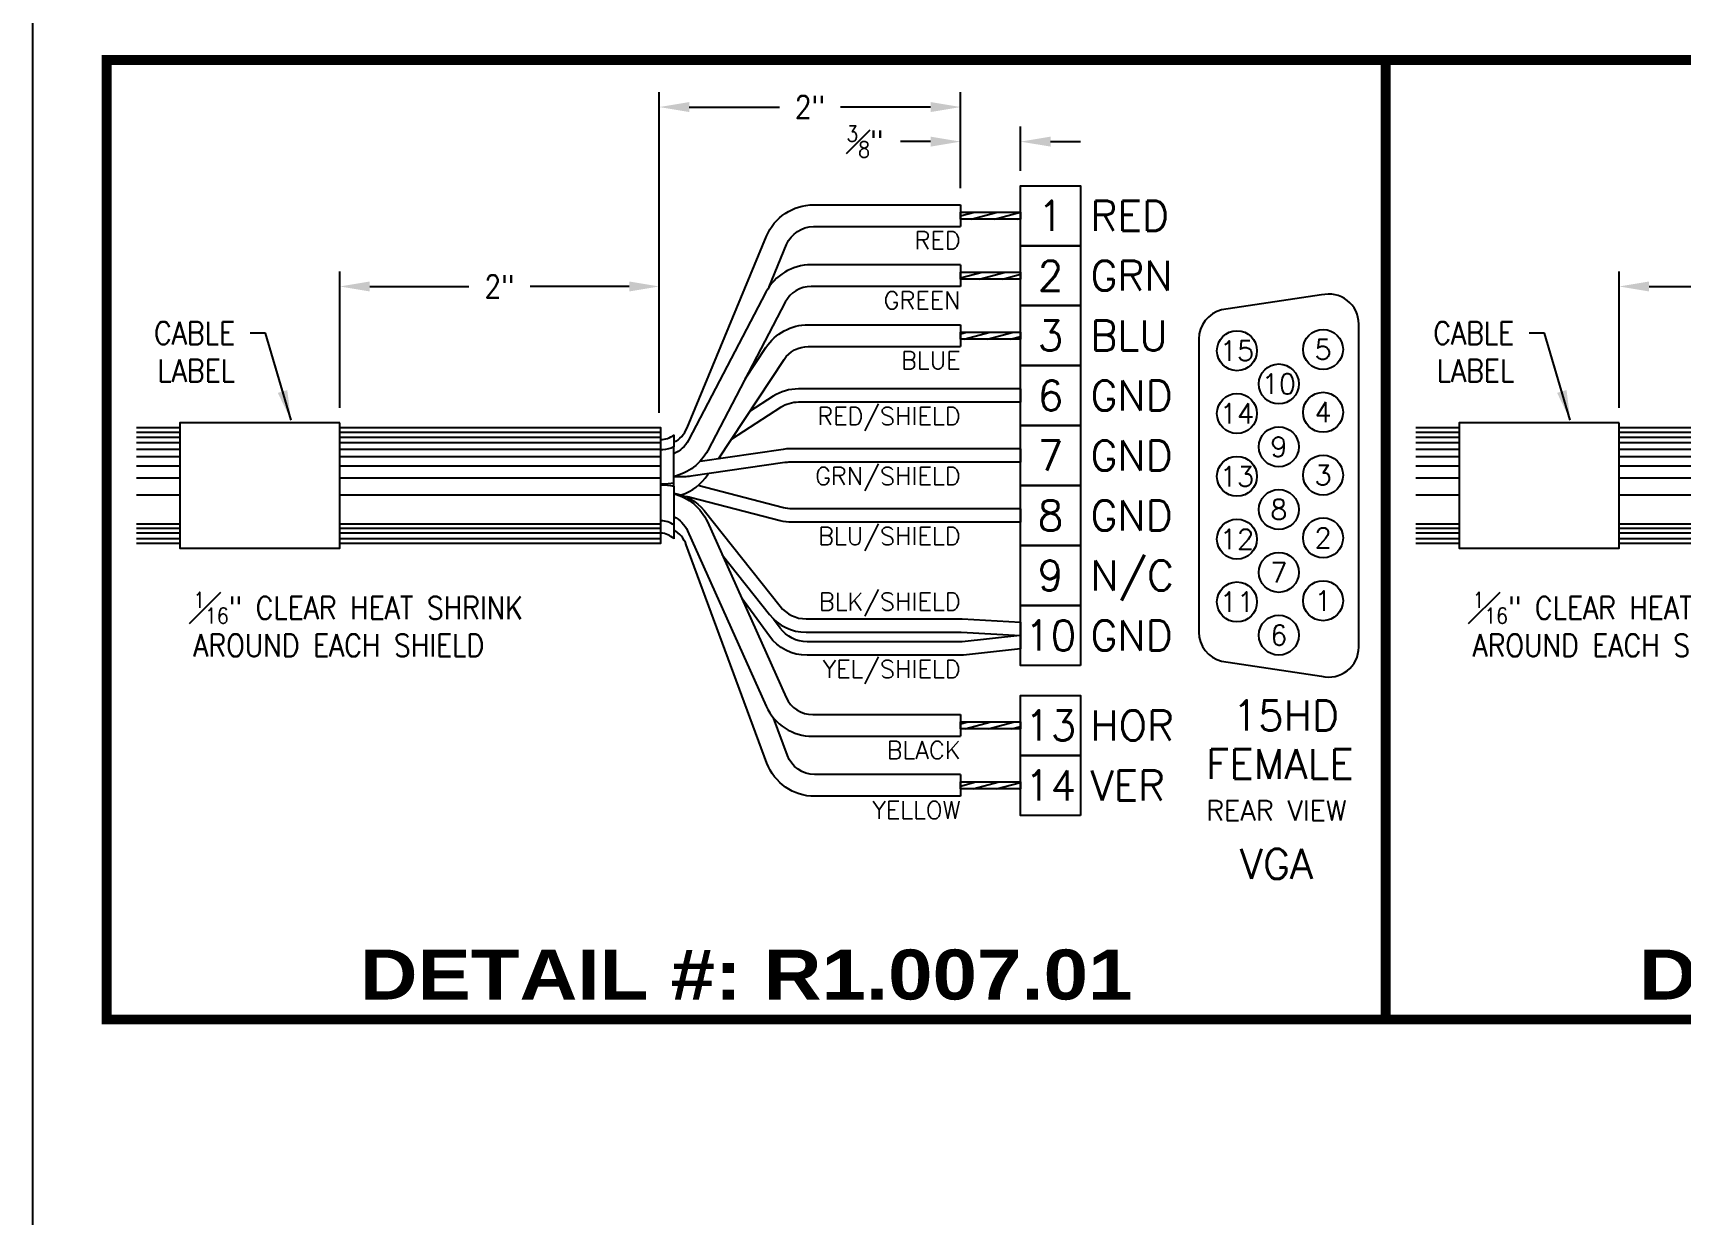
# Model space of a CAD drawing. Header units: inches. Extents: x 0 to 36.7, y 0 to 29.3.
# Drawn here: x 0 to 5.15, y 15.54 to 19.23 of the extents above; entities that cross this region are included whole.
import ezdxf
from ezdxf.enums import TextEntityAlignment as Align

# ---------------------------------------------------------------- set-up
doc = ezdxf.new("R2010")
doc.units = ezdxf.units.IN
doc.header["$MEASUREMENT"] = 0
for name, color, linetype in [('BLACK', 7, 'Continuous'), ('BLACK-SHIELD', 7, 'Continuous'), ('BLUE', 172, 'Continuous'), ('BLUE-SHIELD', 7, 'Continuous'), ('CABLE', 7, 'Continuous'), ('CONDUCTOR', 7, 'Continuous'), ('CONN', 7, 'Continuous'), ('CONN-TXT', 7, 'Continuous'), ('GREEN', 94, 'Continuous'), ('GREEN-SHIELD', 7, 'Continuous'), ('RED', 12, 'Continuous'), ('RED-SHIELD', 7, 'Continuous'), ('YELLOW', 54, 'Continuous'), ('YELLOW-SHIELD', 7, 'Continuous')]:
    doc.layers.add(name, color=color, linetype=linetype)
doc.styles.add('Arial Black', font='')
doc.styles.add('ROMANS', font='romans', dxfattribs={"width": 0.875})
doc.styles.get('Arial Black').set_extended_font_data('Arial Black')
doc.dimstyles.new('CONN2', dxfattribs={"dimscale": 0.75, "dimtxt": 0.09375, "dimasz": 0.125, "dimexe": 0.0625, "dimexo": 0.0625, "dimgap": 0.0625, "dimtad": 0, "dimdec": 3, "dimzin": 4, "dimdsep": 46, "dimtxsty": 'ROMANS', "dimcen": 0.0625, "dimadec": 0, "dimazin": 0, "dimtfac": 1, "dimtdec": 3, "dimtofl": 0, "dimtmove": 0, "dimatfit": 3, "dimfxl": 1, "dimtolj": 1, "dimtzin": 0, "dimarcsym": 0})
pattern_1 = [(15, (153.009971, -1.09375), (0.004852857, -0.0181111092), [])]
pattern_2 = [(180, (4, 0), (0, 0.3), []), (180, (4, 0.0903), (0, 0.3), []), (180, (4, 0.14314), (0, 0.3), []), (180, (4, 0.18062), (0, 0.3), []), (180, (4, 0.2097), (0, 0.3), []), (180, (4, 0.23345), (0, 0.3), []), (180, (4, 0.25353), (0, 0.3), []), (180, (4, 0.27093), (0, 0.3), []), (180, (4, 0.28627), (0, 0.3), [])]
pattern_3 = [(15, (153.009971, -1), (0.004852857, -0.0181111092), [])]

# ---------------------------------------------------------------- blocks, each defined once
blk = doc.blocks.new('*D30')
at = {"layer": 'CONN-TXT', "color": 0, "lineweight": -2, "transparency": 16777216}
for p, q in [((0.7294, 1.9124), (0.7294, 2.3387)), ((1.7281, 1.8967), (1.7281, 2.3387)), ((0.8231, 2.2918), (1.1333, 2.2918)), ((1.6344, 2.2918), (1.3242, 2.2918))]:
    blk.add_line(p, q, dxfattribs=at)
at = {"layer": 'CONN-TXT', "color": 0, "transparency": 16777216}
for points in [[(0.8231, 2.3074), (0.8231, 2.2762), (0.7294, 2.2918)], [(1.6344, 2.3074), (1.6344, 2.2762), (1.7281, 2.2918)]]:
    blk.add_solid(points, dxfattribs=at)
at = {"layer": 'Defpoints', "color": 0, "transparency": 16777216}
for p in [(0.7294, 2.2918), (0.7294, 1.8655), (1.7281, 1.8499)]:
    blk.add_point(p, dxfattribs=at)
at = {"layer": 'CONN-TXT', "color": 0, "transparency": 16777216, "insert": (1.2288, 2.2918), "char_height": 0.07031, "attachment_point": 5, "style": 'ROMANS'}
blk.add_mtext('\\A1;2"', dxfattribs=at)
blk = doc.blocks.new('*D28')
at = {"layer": 'CONN-TXT', "color": 0, "lineweight": -2, "transparency": 16777216}
for p, q in [((1.7281, 1.8967), (1.7281, 2.8997)), ((2.6705, 2.599), (2.6705, 2.8997)), ((1.8219, 2.8528), (2.1039, 2.8528)), ((2.5767, 2.8528), (2.2947, 2.8528))]:
    blk.add_line(p, q, dxfattribs=at)
at = {"layer": 'CONN-TXT', "color": 0, "transparency": 16777216}
for points in [[(1.8219, 2.8684), (1.8219, 2.8372), (1.7281, 2.8528)], [(2.5767, 2.8684), (2.5767, 2.8372), (2.6705, 2.8528)]]:
    blk.add_solid(points, dxfattribs=at)
at = {"layer": 'Defpoints', "color": 0, "transparency": 16777216}
for p in [(1.7281, 2.8528), (2.6705, 2.5522), (1.7281, 1.8499)]:
    blk.add_point(p, dxfattribs=at)
at = {"layer": 'CONN-TXT', "color": 0, "transparency": 16777216, "insert": (2.1993, 2.8528), "char_height": 0.07031, "attachment_point": 5, "style": 'ROMANS'}
blk.add_mtext('\\A1;2"', dxfattribs=at)
blk = doc.blocks.new('*D29')
at = {"layer": 'CONN-TXT', "color": 0, "lineweight": -2, "transparency": 16777216}
for p, q in [((2.6705, 2.599), (2.6705, 2.7916)), ((2.858, 2.6537), (2.858, 2.7916)), ((2.5767, 2.7447), (2.483, 2.7447)), ((2.9517, 2.7447), (3.0455, 2.7447))]:
    blk.add_line(p, q, dxfattribs=at)
at = {"layer": 'CONN-TXT', "color": 0, "transparency": 16777216}
for points in [[(2.5767, 2.7603), (2.5767, 2.7291), (2.6705, 2.7447)], [(2.9517, 2.7603), (2.9517, 2.7291), (2.858, 2.7447)]]:
    blk.add_solid(points, dxfattribs=at)
at = {"layer": 'Defpoints', "color": 0, "transparency": 16777216}
for p in [(2.6705, 2.7447), (2.858, 2.6069), (2.6705, 2.5522)]:
    blk.add_point(p, dxfattribs=at)
at = {"layer": 'CONN-TXT', "color": 0, "transparency": 16777216, "insert": (2.3715, 2.7447), "char_height": 0.070312, "attachment_point": 5, "style": 'ROMANS'}
blk.add_mtext('\\A1;\\A1;{\\H0.7x;\\S3#8;}"', dxfattribs=at)
blk = doc.blocks.new('*D33')
at = {"layer": 'CONN-TXT', "color": 0, "lineweight": -2, "transparency": 16777216}
for p, q in [((0.7294, 1.9124), (0.7294, 2.3387)), ((1.7281, 1.8967), (1.7281, 2.3387)), ((0.8231, 2.2918), (1.1333, 2.2918)), ((1.6344, 2.2918), (1.3242, 2.2918))]:
    blk.add_line(p, q, dxfattribs=at)
at = {"layer": 'CONN-TXT', "color": 0, "transparency": 16777216}
for points in [[(0.8231, 2.3074), (0.8231, 2.2762), (0.7294, 2.2918)], [(1.6344, 2.3074), (1.6344, 2.2762), (1.7281, 2.2918)]]:
    blk.add_solid(points, dxfattribs=at)
at = {"layer": 'Defpoints', "color": 0, "transparency": 16777216}
for p in [(0.7294, 2.2918), (0.7294, 1.8655), (1.7281, 1.8499)]:
    blk.add_point(p, dxfattribs=at)
at = {"layer": 'CONN-TXT', "color": 0, "transparency": 16777216, "insert": (1.2288, 2.2918), "char_height": 0.07031, "attachment_point": 5, "style": 'ROMANS'}
blk.add_mtext('\\A1;2"', dxfattribs=at)
blk = doc.blocks.new('*D31')
at = {"layer": 'CONN-TXT', "color": 0, "lineweight": -2, "transparency": 16777216}
for p, q in [((1.7281, 1.8967), (1.7281, 2.8997)), ((2.6705, 2.599), (2.6705, 2.8997)), ((1.8219, 2.8528), (2.1039, 2.8528)), ((2.5767, 2.8528), (2.2947, 2.8528))]:
    blk.add_line(p, q, dxfattribs=at)
at = {"layer": 'CONN-TXT', "color": 0, "transparency": 16777216}
for points in [[(1.8219, 2.8684), (1.8219, 2.8372), (1.7281, 2.8528)], [(2.5767, 2.8684), (2.5767, 2.8372), (2.6705, 2.8528)]]:
    blk.add_solid(points, dxfattribs=at)
at = {"layer": 'Defpoints', "color": 0, "transparency": 16777216}
for p in [(1.7281, 2.8528), (2.6705, 2.5522), (1.7281, 1.8499)]:
    blk.add_point(p, dxfattribs=at)
at = {"layer": 'CONN-TXT', "color": 0, "transparency": 16777216, "insert": (2.1993, 2.8528), "char_height": 0.07031, "attachment_point": 5, "style": 'ROMANS'}
blk.add_mtext('\\A1;2"', dxfattribs=at)
blk = doc.blocks.new('*D32')
at = {"layer": 'CONN-TXT', "color": 0, "lineweight": -2, "transparency": 16777216}
for p, q in [((2.6705, 2.599), (2.6705, 2.7916)), ((2.858, 2.6537), (2.858, 2.7916)), ((2.5767, 2.7447), (2.483, 2.7447)), ((2.9517, 2.7447), (3.0455, 2.7447))]:
    blk.add_line(p, q, dxfattribs=at)
at = {"layer": 'CONN-TXT', "color": 0, "transparency": 16777216}
for points in [[(2.5767, 2.7603), (2.5767, 2.7291), (2.6705, 2.7447)], [(2.9517, 2.7603), (2.9517, 2.7291), (2.858, 2.7447)]]:
    blk.add_solid(points, dxfattribs=at)
at = {"layer": 'Defpoints', "color": 0, "transparency": 16777216}
for p in [(2.6705, 2.7447), (2.858, 2.6069), (2.6705, 2.5522)]:
    blk.add_point(p, dxfattribs=at)
at = {"layer": 'CONN-TXT', "color": 0, "transparency": 16777216, "insert": (2.3715, 2.7447), "char_height": 0.070312, "attachment_point": 5, "style": 'ROMANS'}
blk.add_mtext('\\A1;\\A1;{\\H0.7x;\\S3#8;}"', dxfattribs=at)
blk = doc.blocks.new('R1.007.01')
at = {"layer": 'CABLE'}
h = blk.add_hatch(dxfattribs=at)
h.set_pattern_fill('LOG', color=256, scale=0.3, style=0, pattern_type=2)
h.set_pattern_definition(pattern_2)
h.paths.add_polyline_path([(0.0938, 1.8499), (0.2294, 1.8499), (0.2294, 1.4889), (0.0938, 1.4889)])
h.paths.add_polyline_path([(1.733, 1.8499), (1.733, 1.4889), (0.7294, 1.4889), (0.7294, 1.8499)])
at = {"layer": 'CONDUCTOR'}
h = blk.add_hatch(dxfattribs=at)
h.set_pattern_fill('ANSI31', color=256, scale=0.15, angle=120, style=0)
h.set_pattern_definition(pattern_3)
h.paths.add_polyline_path([(2.6705, 2.5241), (2.858, 2.5241), (2.858, 2.5021), (2.6705, 2.5021)])
h = blk.add_hatch(dxfattribs=at)
h.set_pattern_fill('ANSI31', color=256, scale=0.15, angle=120, style=0)
h.set_pattern_definition(pattern_3)
h.paths.add_polyline_path([(2.6705, 2.3366), (2.858, 2.3366), (2.858, 2.3146), (2.6705, 2.3146)])
h = blk.add_hatch(dxfattribs=at)
h.set_pattern_fill('ANSI31', color=256, scale=0.15, angle=120, style=0)
h.set_pattern_definition(pattern_3)
h.paths.add_polyline_path([(2.6705, 2.1491), (2.858, 2.1491), (2.858, 2.1271), (2.6705, 2.1271)])
h = blk.add_hatch(dxfattribs=at)
h.set_pattern_fill('ANSI31', color=256, scale=0.15, angle=120, style=0)
h.set_pattern_definition(pattern_1)
h.paths.add_polyline_path([(2.6705, 0.9304), (2.858, 0.9304), (2.858, 0.9084), (2.6705, 0.9084)])
h = blk.add_hatch(dxfattribs=at)
h.set_pattern_fill('ANSI31', color=256, scale=0.15, angle=120, style=0)
h.set_pattern_definition(pattern_1)
h.paths.add_polyline_path([(2.6705, 0.7429), (2.858, 0.7429), (2.858, 0.7209), (2.6705, 0.7209)])
at = {"layer": 'BLACK'}
for points in [[(1.733, 1.6718), (1.7338, 1.6718, -0.055753), (1.7738, 1.6673), (1.7738, 1.5462, 0.156957), (1.7338, 1.5591), (1.733, 1.5591)], [(1.7738, 1.6443, -0.227334), (1.8788, 1.5556), (2.125, 1.0071, 0.295376), (2.2081, 0.9534), (2.6705, 0.9534)], [(1.7738, 1.5722, -0.175001), (1.8168, 1.5277), (2.063, 0.9792, 0.295376), (2.2081, 0.8854), (2.6705, 0.8854)]]:
    blk.add_lwpolyline(points, format="xyb", dxfattribs=at)
blk.add_lwpolyline([(2.6705, 0.9534), (2.6705, 0.8854)], dxfattribs=at)
blk.add_lwpolyline([(2.6705, 0.9534), (2.6705, 0.8854)], dxfattribs=at)
at = {"layer": 'BLACK-SHIELD', "color": 7}
for points in [[(1.7738, 1.6451, -0.193822), (1.8686, 1.5912), (2.1061, 1.292, 0.228894), (2.1875, 1.2526), (2.6671, 1.2526, -0.013322), (2.6749, 1.2524), (2.858, 1.2426)], [(1.9251, 1.4525), (2.0732, 1.2659, 0.228894), (2.1875, 1.2106), (2.6671, 1.2106, -0.013322), (2.6727, 1.2105), (2.858, 1.2006)]]:
    blk.add_lwpolyline(points, format="xyb", dxfattribs=at)
at = {"layer": 'BLACK-SHIELD'}
blk.add_lwpolyline([(2.858, 1.2426), (2.858, 1.2006)], dxfattribs=at)
at = {"layer": 'BLUE'}
for points in [[(1.9967, 2.0028), (2.0617, 2.1009, -0.251525), (2.1943, 2.1721), (2.6705, 2.1721)], [(1.9131, 1.7534), (2.1184, 2.0634, -0.251525), (2.1943, 2.1041), (2.6705, 2.1041)], [(1.7966, 1.6402, 0.169605), (1.8801, 1.7036), (1.882, 1.7065)]]:
    blk.add_lwpolyline(points, format="xyb", dxfattribs=at)
for points in [[(2.6705, 2.1721), (2.6705, 2.1041)], [(1.7738, 1.6673), (1.7738, 1.6779)]]:
    blk.add_lwpolyline(points, dxfattribs=at)
at = {"layer": 'BLUE-SHIELD', "color": 7}
for points in [[(2.858, 1.5966), (2.1431, 1.5966, -0.063364), (2.117, 1.5999), (1.8492, 1.6692)], [(2.858, 1.5546), (2.1431, 1.5546, -0.063364), (2.1065, 1.5593), (1.8248, 1.6321, 0.031594), (1.8119, 1.6346, 0.031594)]]:
    blk.add_lwpolyline(points, format="xyb", dxfattribs=at)
at = {"layer": 'BLUE-SHIELD'}
blk.add_lwpolyline([(2.858, 1.5966), (2.858, 1.5546)], dxfattribs=at)
at = {"layer": 'CABLE'}
for points in [[(0.2294, 1.8499), (0.0938, 1.8499)], [(0.7294, 1.4889), (1.733, 1.4889), (1.733, 1.8499), (0.7294, 1.8499)], [(0.0938, 1.4889), (0.2294, 1.4889)]]:
    blk.add_lwpolyline(points, dxfattribs=at)
at = {"layer": 'CONDUCTOR'}
for points in [[(2.6705, 2.5241), (2.858, 2.5241), (2.858, 2.5021), (2.6705, 2.5021)], [(2.6705, 2.3366), (2.858, 2.3366), (2.858, 2.3146), (2.6705, 2.3146)], [(2.6705, 2.1491), (2.858, 2.1491), (2.858, 2.1271), (2.6705, 2.1271)], [(2.6705, 0.9304), (2.858, 0.9304), (2.858, 0.9084), (2.6705, 0.9084)], [(2.6705, 0.7429), (2.858, 0.7429), (2.858, 0.7209), (2.6705, 0.7209)]]:
    blk.add_lwpolyline(points, close=True, dxfattribs=at)
at = {"layer": 'CONN', "const_width": 0.0312}
blk.add_lwpolyline([(0, 0), (4, 0), (4, 3), (0, 3)], close=True, dxfattribs=at)
at = {"layer": 'CONN'}
for points in [[(3.0455, 2.4194), (2.858, 2.4194), (2.858, 2.6069), (3.0455, 2.6069)], [(3.0455, 2.2319), (2.858, 2.2319), (2.858, 2.4194), (3.0455, 2.4194)], [(3.0455, 2.0444), (2.858, 2.0444), (2.858, 2.2319), (3.0455, 2.2319)], [(3.0455, 1.8569), (2.858, 1.8569), (2.858, 2.0444), (3.0455, 2.0444)], [(3.0455, 1.6694), (2.858, 1.6694), (2.858, 1.8569), (3.0455, 1.8569)], [(3.0455, 1.4819), (2.858, 1.4819), (2.858, 1.6694), (3.0455, 1.6694)], [(3.0455, 1.2944), (2.858, 1.2944), (2.858, 1.4819), (3.0455, 1.4819)], [(3.0455, 1.1069), (2.858, 1.1069), (2.858, 1.2944), (3.0455, 1.2944)], [(3.0455, 0.8256), (2.858, 0.8256), (2.858, 1.0131), (3.0455, 1.0131)], [(3.0455, 0.6381), (2.858, 0.6381), (2.858, 0.8256), (3.0455, 0.8256)]]:
    blk.add_lwpolyline(points, close=True, dxfattribs=at)
blk.add_lwpolyline([(3.4155, 1.2113, 0.344151), (3.4865, 1.1204), (3.799, 1.0735, 0.487928), (3.9155, 1.1644), (3.9155, 2.1743, 0.487928), (3.799, 2.2652), (3.4865, 2.2184, 0.344151), (3.4155, 2.1274)], format="xyb", close=True, dxfattribs=at)
for centre in [(3.5347, 2.0909), (3.8039, 2.0948), (3.6655, 1.987), (3.8039, 1.8984), (3.5347, 1.8946), (3.6655, 1.7906), (3.5347, 1.6982), (3.8039, 1.7021), (3.6655, 1.5943), (3.5347, 1.5019), (3.8039, 1.5057), (3.6655, 1.3979), (3.5347, 1.3055), (3.8039, 1.3094), (3.6655, 1.2016)]:
    blk.add_circle(centre, 0.0625, dxfattribs=at)
at = {"layer": 'CONN-TXT'}
blk.add_lwpolyline([(0.7294, 1.8655), (0.2294, 1.8655), (0.2294, 1.4732), (0.7294, 1.4732)], close=True, dxfattribs=at)
at = {"layer": 'GREEN'}
for points in [[(2.6705, 2.3596), (2.2028, 2.3596, 0.279183), (2.0619, 2.2743), (1.8196, 1.8108, -0.175765), (1.7738, 1.7689, -0.175765)], [(2.6705, 2.2916), (2.2028, 2.2916, 0.279183), (2.1222, 2.2428), (1.8799, 1.7793, -0.220472), (1.7738, 1.6978, -0.220472)], [(1.733, 1.6745), (1.739, 1.6745, 0.04917), (1.7738, 1.6779), (1.7738, 1.7905, -0.127988), (1.739, 1.7815), (1.733, 1.7815)]]:
    blk.add_lwpolyline(points, format="xyb", dxfattribs=at)
blk.add_lwpolyline([(2.6705, 2.3596), (2.6705, 2.2916)], dxfattribs=at)
at = {"layer": 'GREEN-SHIELD', "color": 7}
for points in [[(2.858, 1.7841), (2.1361, 1.7841, 0.035876), (2.1153, 1.7826), (1.8558, 1.7451)], [(2.858, 1.7421), (2.1361, 1.7421, 0.035876), (2.1213, 1.741), (1.8265, 1.6985, -0.035876), (1.8057, 1.697), (1.7738, 1.697)]]:
    blk.add_lwpolyline(points, format="xyb", dxfattribs=at)
at = {"layer": 'GREEN-SHIELD'}
blk.add_lwpolyline([(2.858, 1.7841), (2.858, 1.7421)], dxfattribs=at)
at = {"layer": 'RED'}
for points in [[(1.7738, 1.8041, 0.174223), (1.8152, 1.8496), (2.0638, 2.449, -0.303243), (2.2106, 2.5471), (2.6705, 2.5471)], [(2.0716, 2.2903), (2.1266, 2.423, -0.303243), (2.2106, 2.4791), (2.6705, 2.4791)], [(1.733, 1.813, 0.154674), (1.7738, 1.8271), (1.7738, 1.7905)]]:
    blk.add_lwpolyline(points, format="xyb", dxfattribs=at)
blk.add_lwpolyline([(2.6705, 2.5471), (2.6705, 2.4791)], dxfattribs=at)
at = {"layer": 'RED-SHIELD', "color": 7}
for points in [[(2.858, 1.9716), (2.1639, 1.9716, 0.143951), (2.0849, 1.9484), (2.0105, 1.9005)], [(2.858, 1.9296), (2.1639, 1.9296, 0.143951), (2.1076, 1.9131), (1.9528, 1.8134)]]:
    blk.add_lwpolyline(points, format="xyb", dxfattribs=at)
at = {"layer": 'RED-SHIELD'}
blk.add_lwpolyline([(2.858, 1.9716), (2.858, 1.9296)], dxfattribs=at)
at = {"layer": 'YELLOW'}
blk.add_line((1.7738, 1.5462), (1.7738, 1.5032), dxfattribs=at)
for points in [[(1.7738, 1.5032, 0.16647), (1.733, 1.5209, 0.16647)], [(2.6705, 0.6979), (2.2142, 0.6979, -0.313943), (2.0651, 0.8017), (1.8129, 1.484, 0.172679), (1.7738, 1.5308, 0.172679)], [(2.6705, 0.7659), (2.2142, 0.7659, -0.313943), (2.1289, 0.8253), (2.0852, 0.9434)]]:
    blk.add_lwpolyline(points, format="xyb", dxfattribs=at)
blk.add_lwpolyline([(2.6705, 0.7659), (2.6705, 0.6979)], dxfattribs=at)
blk.add_lwpolyline([(2.6705, 0.7659), (2.6705, 0.6979)], dxfattribs=at)
at = {"layer": 'YELLOW-SHIELD', "color": 7}
for points in [[(2.858, 1.1585), (2.6793, 1.1394, -0.026572), (2.6638, 1.1386), (2.1906, 1.1386, -0.239407), (2.0727, 1.1985), (1.9855, 1.318)], [(2.8557, 1.2005), (2.6749, 1.1812, -0.026572), (2.6638, 1.1806), (2.1906, 1.1806, -0.239407), (2.1067, 1.2233), (2.0856, 1.2521)]]:
    blk.add_lwpolyline(points, format="xyb", dxfattribs=at)
at = {"layer": 'YELLOW-SHIELD'}
blk.add_lwpolyline([(2.858, 1.2006), (2.858, 1.1586)], dxfattribs=at)
at = {"layer": 'BLACK', "style": 'ROMANS'}
blk.add_text('BLACK', height=0.055, dxfattribs=at).set_placement((2.6705, 0.8697), align=Align.TOP_RIGHT)
at = {"layer": 'BLACK-SHIELD', "style": 'ROMANS'}
blk.add_text('BLK/SHIELD', height=0.055, dxfattribs=at).set_placement((2.6705, 1.2626), align=Align.BOTTOM_RIGHT)
at = {"layer": 'BLUE', "style": 'ROMANS'}
blk.add_text('BLUE', height=0.055, dxfattribs=at).set_placement((2.6705, 2.0885), align=Align.TOP_RIGHT)
at = {"layer": 'BLUE-SHIELD', "color": 5, "style": 'ROMANS'}
blk.add_text('BLU/SHIELD', height=0.055, dxfattribs=at).set_placement((2.6705, 1.539), align=Align.TOP_RIGHT)
at = {"layer": 'CONN-TXT', "style": 'ROMANS'}
for s, height, p in [('1', 0.0938, (2.9517, 2.5131)), ('2', 0.0938, (2.9517, 2.3256)), ('3', 0.0938, (2.9517, 2.1381)), ('6', 0.0938, (2.9517, 1.9506)), ('7', 0.0938, (2.9517, 1.7631)), ('8', 0.0938, (2.9517, 1.5756)), ('9', 0.0938, (2.9517, 1.3881)), ('10', 0.09375, (2.9517, 1.2006)), ('13', 0.09375, (2.9517, 0.9194)), ('14', 0.09375, (2.9517, 0.7319))]:
    blk.add_text(s, height=height, dxfattribs=at).set_placement(p, align=Align.MIDDLE)
for s, p in [('RED', (3.0767, 2.5131)), ('GRN', (3.0767, 2.3256)), ('BLU', (3.0767, 2.1381)), ('GND', (3.0767, 1.9506)), ('GND', (3.0767, 1.7631)), ('GND', (3.0767, 1.5756)), ('N/C', (3.0767, 1.3881)), ('GND', (3.0767, 1.2006)), ('HOR', (3.0767, 0.9194)), ('VER', (3.0767, 0.7319))]:
    blk.add_text(s, height=0.09375, dxfattribs=at).set_placement(p, align=Align.MIDDLE_LEFT)
for s, p in [('15', (3.5347, 2.0909)), ('5', (3.8039, 2.0948)), ('10', (3.6655, 1.987)), ('14', (3.5347, 1.8946)), ('4', (3.8039, 1.8984)), ('9', (3.6655, 1.7906)), ('13', (3.5347, 1.6982)), ('3', (3.8039, 1.7021)), ('8', (3.6655, 1.5943)), ('12', (3.5347, 1.5019)), ('2', (3.8039, 1.5057)), ('7', (3.6655, 1.3979)), ('1', (3.8039, 1.3094)), ('11', (3.5347, 1.3055)), ('6', (3.6655, 1.2016))]:
    blk.add_text(s, height=0.0625, rotation=360, dxfattribs=at).set_placement(p, align=Align.MIDDLE)
for s, height, p in [('15HD', 0.09375, (3.687, 0.9975)), ('FEMALE', 0.09375, (3.6691, 0.8457)), ('REAR VIEW', 0.0625, (3.6572, 0.685)), ('VGA', 0.09375, (3.658, 0.5332))]:
    blk.add_text(s, height=height, dxfattribs=at).set_placement(p, align=Align.TOP_CENTER)
at = {"layer": 'CONN-TXT', "style": 'Arial Black'}
blk.add_text('DETAIL #: R1.007.01', height=0.15625, dxfattribs=at).set_placement((2, 0.0156), align=Align.BOTTOM_CENTER)
at = {"layer": 'CONN-TXT', "style": 'ROMANS'}
for s, insert, char_height, attachment_point in [('CABLE \\PLABEL', (0.4018, 2.1811), 0.07031, 3), ('\\A1; {\\H0.7x;\\S1#16;}" CLEAR HEAT SHRINK\\P AROUND EACH SHIELD', (0.2291, 1.3362), 0.070312, 1)]:
    blk.add_mtext(s, dxfattribs=dict(at, insert=insert, char_height=char_height, attachment_point=attachment_point))
at = {"layer": 'GREEN', "style": 'ROMANS'}
blk.add_text('GREEN', height=0.055, dxfattribs=at).set_placement((2.6705, 2.276), align=Align.TOP_RIGHT)
at = {"layer": 'GREEN-SHIELD', "color": 3, "style": 'ROMANS'}
blk.add_text('GRN/SHIELD', height=0.055, dxfattribs=at).set_placement((2.6705, 1.7265), align=Align.TOP_RIGHT)
at = {"layer": 'RED', "style": 'ROMANS'}
blk.add_text('RED', height=0.055, dxfattribs=at).set_placement((2.6705, 2.4635), align=Align.TOP_RIGHT)
at = {"layer": 'RED-SHIELD', "color": 1, "style": 'ROMANS'}
blk.add_text('RED/SHIELD', height=0.055, dxfattribs=at).set_placement((2.6705, 1.914), align=Align.TOP_RIGHT)
at = {"layer": 'YELLOW', "style": 'ROMANS'}
blk.add_text('YELLOW', height=0.055, dxfattribs=at).set_placement((2.6705, 0.6822), align=Align.TOP_RIGHT)
at = {"layer": 'YELLOW-SHIELD', "color": 52, "style": 'ROMANS'}
blk.add_text('YEL/SHIELD', height=0.055, dxfattribs=at).set_placement((2.6705, 1.123), align=Align.TOP_RIGHT)
at = {"layer": 'CONN-TXT'}
for base, p1, p2, text, picture, middle in [((1.7281, 2.8528), (2.6705, 2.5522), (1.7281, 1.8499), '2"', '*D28', (2.1993, 2.8528)), ((2.6705, 2.7447), (2.858, 2.6069), (2.6705, 2.5522), '\\A1;{\\H0.7x;\\S3#8;}"', '*D29', (2.3715, 2.7447)), ((0.7294, 2.2918), (1.7281, 1.8499), (0.7294, 1.8655), '2"', '*D30', (1.2288, 2.2918))]:
    dim = blk.add_linear_dim(base=base, p1=p1, p2=p2, angle=180, text=text, dimstyle='CONN2', dxfattribs=at)
    dim.commit()
    dim.dimension.update_dxf_attribs({"geometry": picture, "text_midpoint": middle})
at = {"layer": 'CONN-TXT', "annotation_type": 0, "has_hookline": 1, "hookline_direction": 1, "text_width": 0.2666}
blk.add_leader([(0.5769, 1.8736), (0.4966, 2.146), (0.4487, 2.146)], dimstyle='CONN2', override={"dimgap": 0.0625, "dimtad": 0}, dxfattribs=at)
blk = doc.blocks.new('R1.008.01')
at = {"layer": 'CABLE'}
h = blk.add_hatch(dxfattribs=at)
h.set_pattern_fill('LOG', color=256, scale=0.3, style=0, pattern_type=2)
h.set_pattern_definition(pattern_2)
h.paths.add_polyline_path([(0.0938, 1.8499), (0.2294, 1.8499), (0.2294, 1.4889), (0.0938, 1.4889)])
h.paths.add_polyline_path([(1.733, 1.8499), (1.733, 1.4889), (0.7294, 1.4889), (0.7294, 1.8499)])
at = {"layer": 'CONDUCTOR'}
h = blk.add_hatch(dxfattribs=at)
h.set_pattern_fill('ANSI31', color=256, scale=0.15, angle=120, style=0)
h.set_pattern_definition(pattern_3)
h.paths.add_polyline_path([(2.6705, 2.5241), (2.858, 2.5241), (2.858, 2.5021), (2.6705, 2.5021)])
h = blk.add_hatch(dxfattribs=at)
h.set_pattern_fill('ANSI31', color=256, scale=0.15, angle=120, style=0)
h.set_pattern_definition(pattern_3)
h.paths.add_polyline_path([(2.6705, 2.3366), (2.858, 2.3366), (2.858, 2.3146), (2.6705, 2.3146)])
h = blk.add_hatch(dxfattribs=at)
h.set_pattern_fill('ANSI31', color=256, scale=0.15, angle=120, style=0)
h.set_pattern_definition(pattern_3)
h.paths.add_polyline_path([(2.6705, 2.1491), (2.858, 2.1491), (2.858, 2.1271), (2.6705, 2.1271)])
h = blk.add_hatch(dxfattribs=at)
h.set_pattern_fill('ANSI31', color=256, scale=0.15, angle=120, style=0)
h.set_pattern_definition(pattern_1)
h.paths.add_polyline_path([(2.6705, 0.9304), (2.858, 0.9304), (2.858, 0.9084), (2.6705, 0.9084)])
h = blk.add_hatch(dxfattribs=at)
h.set_pattern_fill('ANSI31', color=256, scale=0.15, angle=120, style=0)
h.set_pattern_definition(pattern_1)
h.paths.add_polyline_path([(2.6705, 0.7429), (2.858, 0.7429), (2.858, 0.7209), (2.6705, 0.7209)])
at = {"layer": 'BLACK'}
for points in [[(1.733, 1.6718), (1.7338, 1.6718, -0.055753), (1.7738, 1.6673), (1.7738, 1.5462, 0.156957), (1.7338, 1.5591), (1.733, 1.5591)], [(1.7738, 1.6443, -0.227334), (1.8788, 1.5556), (2.125, 1.0071, 0.295376), (2.2081, 0.9534), (2.6705, 0.9534)], [(1.7738, 1.5722, -0.175001), (1.8168, 1.5277), (2.063, 0.9792, 0.295376), (2.2081, 0.8854), (2.6705, 0.8854)]]:
    blk.add_lwpolyline(points, format="xyb", dxfattribs=at)
blk.add_lwpolyline([(2.6705, 0.9534), (2.6705, 0.8854)], dxfattribs=at)
blk.add_lwpolyline([(2.6705, 0.9534), (2.6705, 0.8854)], dxfattribs=at)
at = {"layer": 'BLACK-SHIELD', "color": 7}
for points in [[(1.7738, 1.6451, -0.193822), (1.8686, 1.5912), (2.1061, 1.292, 0.228894), (2.1875, 1.2526), (2.6671, 1.2526, -0.013322), (2.6749, 1.2524), (2.858, 1.2426)], [(1.9251, 1.4525), (2.0732, 1.2659, 0.228894), (2.1875, 1.2106), (2.6671, 1.2106, -0.013322), (2.6727, 1.2105), (2.858, 1.2006)]]:
    blk.add_lwpolyline(points, format="xyb", dxfattribs=at)
at = {"layer": 'BLACK-SHIELD'}
blk.add_lwpolyline([(2.858, 1.2426), (2.858, 1.2006)], dxfattribs=at)
at = {"layer": 'BLUE'}
for points in [[(1.9967, 2.0028), (2.0617, 2.1009, -0.251525), (2.1943, 2.1721), (2.6705, 2.1721)], [(1.9131, 1.7534), (2.1184, 2.0634, -0.251525), (2.1943, 2.1041), (2.6705, 2.1041)], [(1.7966, 1.6402, 0.169605), (1.8801, 1.7036), (1.882, 1.7065)]]:
    blk.add_lwpolyline(points, format="xyb", dxfattribs=at)
for points in [[(2.6705, 2.1721), (2.6705, 2.1041)], [(1.7738, 1.6673), (1.7738, 1.6779)]]:
    blk.add_lwpolyline(points, dxfattribs=at)
at = {"layer": 'BLUE-SHIELD', "color": 7}
for points in [[(2.858, 1.5966), (2.1431, 1.5966, -0.063364), (2.117, 1.5999), (1.8492, 1.6692)], [(2.858, 1.5546), (2.1431, 1.5546, -0.063364), (2.1065, 1.5593), (1.8248, 1.6321, 0.031594), (1.8119, 1.6346, 0.031594)]]:
    blk.add_lwpolyline(points, format="xyb", dxfattribs=at)
at = {"layer": 'BLUE-SHIELD'}
blk.add_lwpolyline([(2.858, 1.5966), (2.858, 1.5546)], dxfattribs=at)
at = {"layer": 'CABLE'}
for points in [[(0.2294, 1.8499), (0.0938, 1.8499)], [(0.7294, 1.4889), (1.733, 1.4889), (1.733, 1.8499), (0.7294, 1.8499)], [(0.0938, 1.4889), (0.2294, 1.4889)]]:
    blk.add_lwpolyline(points, dxfattribs=at)
at = {"layer": 'CONDUCTOR'}
for points in [[(2.6705, 2.5241), (2.858, 2.5241), (2.858, 2.5021), (2.6705, 2.5021)], [(2.6705, 2.3366), (2.858, 2.3366), (2.858, 2.3146), (2.6705, 2.3146)], [(2.6705, 2.1491), (2.858, 2.1491), (2.858, 2.1271), (2.6705, 2.1271)], [(2.6705, 0.9304), (2.858, 0.9304), (2.858, 0.9084), (2.6705, 0.9084)], [(2.6705, 0.7429), (2.858, 0.7429), (2.858, 0.7209), (2.6705, 0.7209)]]:
    blk.add_lwpolyline(points, close=True, dxfattribs=at)
at = {"layer": 'CONN', "const_width": 0.0312}
blk.add_lwpolyline([(0, 0), (4, 0), (4, 3), (0, 3)], close=True, dxfattribs=at)
at = {"layer": 'CONN'}
for points in [[(3.0455, 2.4194), (2.858, 2.4194), (2.858, 2.6069), (3.0455, 2.6069)], [(3.0455, 2.2319), (2.858, 2.2319), (2.858, 2.4194), (3.0455, 2.4194)], [(3.0455, 2.0444), (2.858, 2.0444), (2.858, 2.2319), (3.0455, 2.2319)], [(3.0455, 1.8569), (2.858, 1.8569), (2.858, 2.0444), (3.0455, 2.0444)], [(3.0455, 1.6694), (2.858, 1.6694), (2.858, 1.8569), (3.0455, 1.8569)], [(3.0455, 1.4819), (2.858, 1.4819), (2.858, 1.6694), (3.0455, 1.6694)], [(3.0455, 1.2944), (2.858, 1.2944), (2.858, 1.4819), (3.0455, 1.4819)], [(3.0455, 1.1069), (2.858, 1.1069), (2.858, 1.2944), (3.0455, 1.2944)], [(3.0455, 0.8256), (2.858, 0.8256), (2.858, 1.0131), (3.0455, 1.0131)], [(3.0455, 0.6381), (2.858, 0.6381), (2.858, 0.8256), (3.0455, 0.8256)]]:
    blk.add_lwpolyline(points, close=True, dxfattribs=at)
blk.add_lwpolyline([(3.9155, 1.2113, -0.344151), (3.8444, 1.1204), (3.5319, 1.0735, -0.487928), (3.4155, 1.1644), (3.4155, 2.1743, -0.487928), (3.5319, 2.2652), (3.8444, 2.2184, -0.344151), (3.9155, 2.1274)], format="xyb", close=True, dxfattribs=at)
for centre in [(3.527, 2.0948), (3.7962, 2.0909), (3.6655, 1.987), (3.527, 1.8984), (3.7962, 1.8946), (3.6655, 1.7906), (3.527, 1.7021), (3.7962, 1.6982), (3.6655, 1.5943), (3.527, 1.5057), (3.7962, 1.5019), (3.6655, 1.3979), (3.527, 1.3094), (3.7962, 1.3055), (3.6655, 1.2016)]:
    blk.add_circle(centre, 0.0625, dxfattribs=at)
at = {"layer": 'CONN-TXT'}
blk.add_lwpolyline([(0.7294, 1.8655), (0.2294, 1.8655), (0.2294, 1.4732), (0.7294, 1.4732)], close=True, dxfattribs=at)
at = {"layer": 'GREEN'}
for points in [[(2.6705, 2.3596), (2.2028, 2.3596, 0.279183), (2.0619, 2.2743), (1.8196, 1.8108, -0.175765), (1.7738, 1.7689, -0.175765)], [(2.6705, 2.2916), (2.2028, 2.2916, 0.279183), (2.1222, 2.2428), (1.8799, 1.7793, -0.220472), (1.7738, 1.6978, -0.220472)], [(1.733, 1.6745), (1.739, 1.6745, 0.04917), (1.7738, 1.6779), (1.7738, 1.7905, -0.127988), (1.739, 1.7815), (1.733, 1.7815)]]:
    blk.add_lwpolyline(points, format="xyb", dxfattribs=at)
blk.add_lwpolyline([(2.6705, 2.3596), (2.6705, 2.2916)], dxfattribs=at)
at = {"layer": 'GREEN-SHIELD', "color": 7}
for points in [[(2.858, 1.7841), (2.1361, 1.7841, 0.035876), (2.1153, 1.7826), (1.8558, 1.7451)], [(2.858, 1.7421), (2.1361, 1.7421, 0.035876), (2.1213, 1.741), (1.8265, 1.6985, -0.035876), (1.8057, 1.697), (1.7738, 1.697)]]:
    blk.add_lwpolyline(points, format="xyb", dxfattribs=at)
at = {"layer": 'GREEN-SHIELD'}
blk.add_lwpolyline([(2.858, 1.7841), (2.858, 1.7421)], dxfattribs=at)
at = {"layer": 'RED'}
for points in [[(1.7738, 1.8041, 0.174223), (1.8152, 1.8496), (2.0638, 2.449, -0.303243), (2.2106, 2.5471), (2.6705, 2.5471)], [(2.0716, 2.2903), (2.1266, 2.423, -0.303243), (2.2106, 2.4791), (2.6705, 2.4791)], [(1.733, 1.813, 0.154674), (1.7738, 1.8271), (1.7738, 1.7905)]]:
    blk.add_lwpolyline(points, format="xyb", dxfattribs=at)
blk.add_lwpolyline([(2.6705, 2.5471), (2.6705, 2.4791)], dxfattribs=at)
at = {"layer": 'RED-SHIELD', "color": 7}
for points in [[(2.858, 1.9716), (2.1639, 1.9716, 0.143951), (2.0849, 1.9484), (2.0105, 1.9005)], [(2.858, 1.9296), (2.1639, 1.9296, 0.143951), (2.1076, 1.9131), (1.9528, 1.8134)]]:
    blk.add_lwpolyline(points, format="xyb", dxfattribs=at)
at = {"layer": 'RED-SHIELD'}
blk.add_lwpolyline([(2.858, 1.9716), (2.858, 1.9296)], dxfattribs=at)
at = {"layer": 'YELLOW'}
blk.add_line((1.7738, 1.5462), (1.7738, 1.5032), dxfattribs=at)
for points in [[(1.7738, 1.5032, 0.16647), (1.733, 1.5209, 0.16647)], [(2.6705, 0.6979), (2.2142, 0.6979, -0.313943), (2.0651, 0.8017), (1.8129, 1.484, 0.172679), (1.7738, 1.5308, 0.172679)], [(2.6705, 0.7659), (2.2142, 0.7659, -0.313943), (2.1289, 0.8253), (2.0852, 0.9434)]]:
    blk.add_lwpolyline(points, format="xyb", dxfattribs=at)
blk.add_lwpolyline([(2.6705, 0.7659), (2.6705, 0.6979)], dxfattribs=at)
blk.add_lwpolyline([(2.6705, 0.7659), (2.6705, 0.6979)], dxfattribs=at)
at = {"layer": 'YELLOW-SHIELD', "color": 7}
for points in [[(2.858, 1.1585), (2.6793, 1.1394, -0.026572), (2.6638, 1.1386), (2.1906, 1.1386, -0.239407), (2.0727, 1.1985), (1.9855, 1.318)], [(2.8557, 1.2005), (2.6749, 1.1812, -0.026572), (2.6638, 1.1806), (2.1906, 1.1806, -0.239407), (2.1067, 1.2233), (2.0856, 1.2521)]]:
    blk.add_lwpolyline(points, format="xyb", dxfattribs=at)
at = {"layer": 'YELLOW-SHIELD'}
blk.add_lwpolyline([(2.858, 1.2006), (2.858, 1.1586)], dxfattribs=at)
at = {"layer": 'BLACK', "style": 'ROMANS'}
blk.add_text('BLACK', height=0.055, dxfattribs=at).set_placement((2.6705, 0.8697), align=Align.TOP_RIGHT)
at = {"layer": 'BLACK-SHIELD', "style": 'ROMANS'}
blk.add_text('BLK/SHIELD', height=0.055, dxfattribs=at).set_placement((2.6705, 1.2626), align=Align.BOTTOM_RIGHT)
at = {"layer": 'BLUE', "style": 'ROMANS'}
blk.add_text('BLUE', height=0.055, dxfattribs=at).set_placement((2.6705, 2.0885), align=Align.TOP_RIGHT)
at = {"layer": 'BLUE-SHIELD', "color": 5, "style": 'ROMANS'}
blk.add_text('BLU/SHIELD', height=0.055, dxfattribs=at).set_placement((2.6705, 1.539), align=Align.TOP_RIGHT)
at = {"layer": 'CONN-TXT', "style": 'ROMANS'}
for s, height, p in [('1', 0.0938, (2.9517, 2.5131)), ('2', 0.0938, (2.9517, 2.3256)), ('3', 0.0938, (2.9517, 2.1381)), ('5', 0.0625, (3.527, 2.0948)), ('15', 0.0625, (3.7962, 2.0909)), ('10', 0.0625, (3.6655, 1.987)), ('6', 0.0938, (2.9517, 1.9506)), ('4', 0.0625, (3.527, 1.8984)), ('14', 0.0625, (3.7962, 1.8946)), ('7', 0.0938, (2.9517, 1.7631)), ('9', 0.0625, (3.6655, 1.7906)), ('3', 0.0625, (3.527, 1.7021)), ('13', 0.0625, (3.7962, 1.6982)), ('8', 0.0938, (2.9517, 1.5756)), ('8', 0.0625, (3.6655, 1.5943)), ('2', 0.0625, (3.527, 1.5057)), ('12', 0.0625, (3.7962, 1.5019)), ('9', 0.0938, (2.9517, 1.3881)), ('7', 0.0625, (3.6655, 1.3979)), ('1', 0.0625, (3.527, 1.3094)), ('11', 0.0625, (3.7962, 1.3055)), ('10', 0.09375, (2.9517, 1.2006)), ('6', 0.0625, (3.6655, 1.2016)), ('13', 0.09375, (2.9517, 0.9194)), ('14', 0.09375, (2.9517, 0.7319))]:
    blk.add_text(s, height=height, dxfattribs=at).set_placement(p, align=Align.MIDDLE)
for s, p in [('RED', (3.0767, 2.5131)), ('GRN', (3.0767, 2.3256)), ('BLU', (3.0767, 2.1381)), ('GND', (3.0767, 1.9506)), ('GND', (3.0767, 1.7631)), ('GND', (3.0767, 1.5756)), ('N/C', (3.0767, 1.3881)), ('GND', (3.0767, 1.2006)), ('HOR', (3.0767, 0.9194)), ('VER', (3.0767, 0.7319))]:
    blk.add_text(s, height=0.09375, dxfattribs=at).set_placement(p, align=Align.MIDDLE_LEFT)
for s, height, p in [('15HD', 0.09375, (3.687, 0.9975)), ('MALE', 0.09375, (3.6691, 0.8457)), ('REAR VIEW', 0.0625, (3.6572, 0.685)), ('VGA', 0.09375, (3.658, 0.5332))]:
    blk.add_text(s, height=height, dxfattribs=at).set_placement(p, align=Align.TOP_CENTER)
at = {"layer": 'CONN-TXT', "style": 'Arial Black'}
blk.add_text('DETAIL #: R1.008.01', height=0.15625, dxfattribs=at).set_placement((2, 0.0156), align=Align.BOTTOM_CENTER)
at = {"layer": 'CONN-TXT', "style": 'ROMANS'}
for s, insert, char_height, attachment_point in [('CABLE \\PLABEL', (0.4018, 2.1811), 0.07031, 3), ('\\A1; {\\H0.7x;\\S1#16;}" CLEAR HEAT SHRINK\\P AROUND EACH SHIELD', (0.2291, 1.3362), 0.070312, 1)]:
    blk.add_mtext(s, dxfattribs=dict(at, insert=insert, char_height=char_height, attachment_point=attachment_point))
at = {"layer": 'GREEN', "style": 'ROMANS'}
blk.add_text('GREEN', height=0.055, dxfattribs=at).set_placement((2.6705, 2.276), align=Align.TOP_RIGHT)
at = {"layer": 'GREEN-SHIELD', "color": 3, "style": 'ROMANS'}
blk.add_text('GRN/SHIELD', height=0.055, dxfattribs=at).set_placement((2.6705, 1.7265), align=Align.TOP_RIGHT)
at = {"layer": 'RED', "style": 'ROMANS'}
blk.add_text('RED', height=0.055, dxfattribs=at).set_placement((2.6705, 2.4635), align=Align.TOP_RIGHT)
at = {"layer": 'RED-SHIELD', "color": 1, "style": 'ROMANS'}
blk.add_text('RED/SHIELD', height=0.055, dxfattribs=at).set_placement((2.6705, 1.914), align=Align.TOP_RIGHT)
at = {"layer": 'YELLOW', "style": 'ROMANS'}
blk.add_text('YELLOW', height=0.055, dxfattribs=at).set_placement((2.6705, 0.6822), align=Align.TOP_RIGHT)
at = {"layer": 'YELLOW-SHIELD', "color": 52, "style": 'ROMANS'}
blk.add_text('YEL/SHIELD', height=0.055, dxfattribs=at).set_placement((2.6705, 1.123), align=Align.TOP_RIGHT)
at = {"layer": 'CONN-TXT'}
for base, p1, p2, text, picture, middle in [((1.7281, 2.8528), (2.6705, 2.5522), (1.7281, 1.8499), '2"', '*D31', (2.1993, 2.8528)), ((2.6705, 2.7447), (2.858, 2.6069), (2.6705, 2.5522), '\\A1;{\\H0.7x;\\S3#8;}"', '*D32', (2.3715, 2.7447)), ((0.7294, 2.2918), (1.7281, 1.8499), (0.7294, 1.8655), '2"', '*D33', (1.2288, 2.2918))]:
    dim = blk.add_linear_dim(base=base, p1=p1, p2=p2, angle=180, text=text, dimstyle='CONN2', dxfattribs=at)
    dim.commit()
    dim.dimension.update_dxf_attribs({"geometry": picture, "text_midpoint": middle})
at = {"layer": 'CONN-TXT', "annotation_type": 0, "has_hookline": 1, "hookline_direction": 1, "text_width": 0.2666}
blk.add_leader([(0.5769, 1.8736), (0.4966, 2.146), (0.4487, 2.146)], dimstyle='CONN2', override={"dimgap": 0.0625, "dimtad": 0}, dxfattribs=at)

msp = doc.modelspace()

# ---------------------------------------------------------------- linework, layer by layer
at = {"layer": 'Defpoints', "color": 1}
msp.add_lwpolyline([(0, 29.3), (36.7, 29.3), (36.7, 0), (0, 0)], close=True, dxfattribs=at)
at = {"layer": 'Defpoints', "color": 250}
msp.add_lwpolyline([(4.23, 19.15), (4.23, 16.15), (0.23, 16.15), (0.23, 19.15)], close=True, dxfattribs=at)

# ---------------------------------------------------------------- block references
for name, p in [('R1.007.01', (0.23, 16.15)), ('R1.008.01', (4.23, 16.15))]:
    msp.add_blockref(name, p)

doc.saveas('drawing.dxf')
